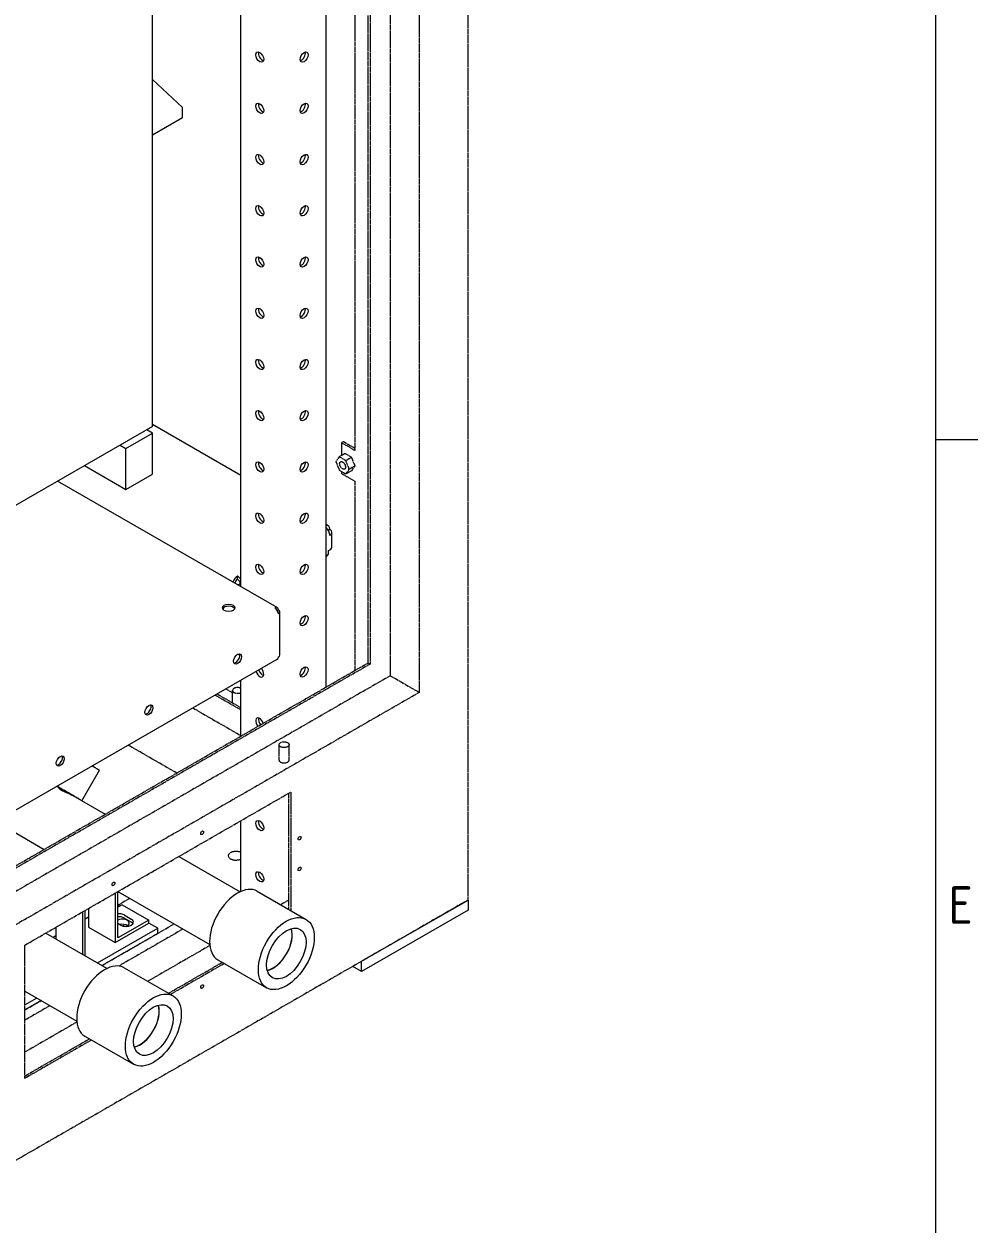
# Model space of a CAD drawing. Header units: millimetres. Extents: x 0 to 8410, y 0 to 5940.
# Drawn here: x 7483 to 8244, y 3087 to 4044 of the extents above; entities that cross this region are included whole.
import ezdxf

# ---------------------------------------------------------------- set-up
doc = ezdxf.new("R2010")
doc.units = ezdxf.units.MM
doc.header["$LTSCALE"] = 10
doc.linetypes.add('DOUBLE_DASH_CHAIN', pattern=[1.2403, 0.6614, -0.0827, 0.1654, -0.0827, 0.1654, -0.0827])
doc.layers.get('0').update_dxf_attribs({"color": 3, "lineweight": 5, "true_color": 0x00ff00})
doc.layers.add('가시적인 것(ISO)', color=3, linetype='Continuous', lineweight=5, true_color=0x00ff00)
doc.layers.add('참조(ISO)', color=6, linetype='DOUBLE_DASH_CHAIN', lineweight=5, true_color=0xff00ff)
doc.layers.add('경계(ISO)', color=7, linetype='Continuous', lineweight=5)
doc.styles.add('문자 텍스트_PSTEK_POSCO', font='isocp.shx')

# ---------------------------------------------------------------- blocks, each defined once
blk = doc.blocks.new('경계 Default Border')
at = {"layer": '경계(ISO)'}
blk.add_line((821, 371.25), (824.4, 371.25), dxfattribs=at)
at = {"layer": '경계(ISO)', "flags": 128}
blk.add_lwpolyline([(20, 20), (20, 574), (821, 574), (821, 20), (20, 20)], dxfattribs=at)
at = {"layer": '경계(ISO)', "color": 2, "true_color": 0xffff00, "insert": (822.045, 332.596), "char_height": 3, "attachment_point": 7, "style": '문자 텍스트_PSTEK_POSCO'}
blk.add_mtext('E', dxfattribs=at)

msp = doc.modelspace()

# ---------------------------------------------------------------- linework, layer by layer
at = {"layer": '가시적인 것(ISO)'}
for p, q in [((7724.05, 3514.94), (7724.05, 4939.46)), ((7655.82, 3595.15), (7655.82, 4542.18)), ((7585.45, 3722.82), (7585.45, 4138.13)), ((7585.45, 3999.67), (7609.5, 3977.42)), ((7609.5, 3969.24), (7609.5, 3977.42)), ((7585.45, 3955.4), (7609.5, 3969.24)), ((7655.82, 3683.78), (7585.45, 3724.3)), ((7585.45, 3722.82), (7403.36, 3617.96)), ((7564.24, 3705.31), (7585.45, 3717.53)), ((7585.45, 3717.53), (7580.86, 3720.17)), ((7585.45, 3684.82), (7585.45, 3717.53)), ((7559.64, 3707.96), (7564.24, 3705.31)), ((7564.24, 3672.61), (7564.24, 3705.31)), ((7531.25, 3691.61), (7564.24, 3672.61)), ((7685.03, 3578.33), (7509.79, 3679.25)), ((7564.24, 3672.61), (7585.45, 3684.82)), ((7725.63, 3643.58), (7724.05, 3644.49)), ((7725.64, 3640.12), (7726.88, 3640.83)), ((7728.63, 3626.94), (7728.63, 3638.38)), ((7724.05, 3618.78), (7725.82, 3620.82)), ((7725.82, 3623.88), (7726.88, 3624.5)), ((7725.82, 3620.82), (7725.82, 3623.88)), ((7653.34, 3600.93), (7653.34, 3603.38)), ((7655.82, 3597.05), (7655.46, 3597.26)), ((7685.04, 3576.02), (7685.86, 3576.5)), ((7687.04, 3540.53), (7687.04, 3574.87)), ((7408.85, 3378.02), (7685.03, 3537.06)), ((7653.62, 3541.17), (7655.09, 3540.32)), ((7655.82, 3475.65), (7655.82, 3520.24)), ((7529.13, 3424.26), (7543.12, 3448.49)), ((7509.13, 3435.77), (7512.06, 3434.08)), ((7521.88, 3428.43), (7547.85, 3413.48)), ((7460.44, 3407.73), (7499.15, 3385.43)), ((7655.82, 3351.71), (7655.82, 3408.15)), ((7606.46, 3379.72), (7655.42, 3351.53)), ((7557.76, 3351.68), (7631.17, 3309.41)), ((7557.88, 3314.76), (7557.88, 3351.62)), ((7669.06, 3351.98), (7707.95, 3329.59)), ((7555.76, 3350.53), (7555.76, 3311.09)), ((7752.33, 3296.13), (7837.18, 3345)), ((7837.18, 3345), (7837.18, 3336.82)), ((7529.59, 3335.46), (7529.59, 3301.83)), ((7531.71, 3300.61), (7531.71, 3336.68)), ((7534.54, 3338.31), (7534.54, 3323.31)), ((7561.41, 3341.23), (7557.88, 3339.2)), ((7559.28, 3340.01), (7557.88, 3340.81)), ((7561.41, 3341.23), (7582.63, 3329.02)), ((7562.83, 3333.09), (7568.48, 3329.83)), ((7837.18, 3336.82), (7752.33, 3287.96)), ((7508.38, 3323.25), (7508.38, 3314.04)), ((7534.54, 3331.45), (7531.71, 3329.82)), ((7534.54, 3323.31), (7555.76, 3311.09)), ((7541.7, 3294.85), (7589.7, 3322.49)), ((7555.76, 3311.09), (7582.63, 3326.56)), ((7582.63, 3329.02), (7557.88, 3314.76)), ((7560, 3324.94), (7557.88, 3326.17)), ((7568.48, 3327.38), (7562.83, 3330.64)), ((7582.63, 3326.56), (7582.63, 3329.02)), ((7589.7, 3322.49), (7582.63, 3326.56)), ((7589.7, 3318.4), (7589.7, 3322.49)), ((7500.39, 3318.65), (7549.36, 3290.45)), ((7508.38, 3316.38), (7506.35, 3315.21)), ((7589.7, 3318.4), (7545.25, 3292.81)), ((7637.62, 3297.39), (7676.51, 3274.99)), ((7752.33, 3287.96), (7752.33, 3296.13)), ((7562.99, 3290.91), (7601.88, 3268.51)), ((7752.33, 3287.96), (7745.23, 3292.04)), ((7483.63, 3272.21), (7525.1, 3248.33)), ((7483.63, 3261.41), (7493.01, 3266.81)), ((7496.56, 3264.77), (7483.63, 3257.32)), ((7531.55, 3236.31), (7570.44, 3213.91))]:
    msp.add_line(p, q, dxfattribs=at)
for centre, major_axis, ratio in [((7671.01, 4017.53), (-2.25, 3.9), 0.578093), ((7706.37, 4017.53), (-2.25, -3.9), 0.578093), ((7671.01, 3976.65), (-2.25, 3.9), 0.578093), ((7706.37, 3976.65), (-2.25, -3.9), 0.578093), ((7671.01, 3935.78), (-2.25, 3.9), 0.578093), ((7706.37, 3935.78), (-2.25, -3.9), 0.578093), ((7671.01, 3894.9), (-2.25, 3.9), 0.578093), ((7706.37, 3894.9), (-2.25, -3.9), 0.578093), ((7671.01, 3854.02), (-2.25, 3.9), 0.578093), ((7706.37, 3854.02), (-2.25, -3.9), 0.578093), ((7671.01, 3813.14), (-2.25, 3.9), 0.578093), ((7706.37, 3813.14), (-2.25, -3.9), 0.578093), ((7671.01, 3772.27), (-2.25, 3.9), 0.578093), ((7706.37, 3772.27), (-2.25, -3.9), 0.578093), ((7671.01, 3731.39), (-2.25, 3.9), 0.578093), ((7706.37, 3731.39), (-2.25, -3.9), 0.578093), ((7671.01, 3690.51), (-2.25, 3.9), 0.578093), ((7706.37, 3690.51), (-2.25, -3.9), 0.578093), ((7671.01, 3649.63), (-2.25, 3.9), 0.578093), ((7706.37, 3649.63), (-2.25, -3.9), 0.578093), ((7671.01, 3608.76), (-2.25, 3.9), 0.578093), ((7706.37, 3608.76), (-2.25, -3.9), 0.578093), ((7646.27, 3578.14), (-5, 0), 0.575862), ((7706.37, 3567.88), (-2.25, -3.9), 0.578093), ((7653.34, 3537.34), (-2.25, -3.9), 0.578093), ((7706.37, 3527), (-2.25, -3.9), 0.578093), ((7582.63, 3496.62), (-2.25, -3.9), 0.578093), ((7511.92, 3455.9), (-2.25, -3.9), 0.578093), ((7671.01, 3404.37), (-2.25, 3.9), 0.578093), ((7671.01, 3363.49), (-2.25, 3.9), 0.578093), ((7692.23, 3302.29), (15.72, 27.3), 0.578093), ((7692.23, 3302.29), (-11.11, -19.29), 0.578093), ((7586.16, 3241.21), (-15.72, -27.3), 0.578093), ((7586.16, 3241.21), (-11.11, -19.29), 0.578093)]:
    msp.add_ellipse(centre, major_axis=major_axis, ratio=ratio, dxfattribs=at)
for centre, major_axis, ratio, start_param, end_param in [((7673.14, 4018.75), (2.25, -3.9), 0.578093, 3.631445, 5.793333), ((7704.25, 4018.75), (2.25, 3.9), 0.578093, 3.631445, 5.793333), ((7673.14, 3977.87), (2.25, -3.9), 0.578093, 3.631445, 5.793333), ((7704.25, 3977.87), (2.25, 3.9), 0.578093, 3.631445, 5.793333), ((7673.14, 3937), (2.25, -3.9), 0.578093, 3.631445, 5.793333), ((7704.25, 3937), (2.25, 3.9), 0.578093, 3.631445, 5.793333), ((7673.14, 3896.12), (2.25, -3.9), 0.578093, 3.631445, 5.793333), ((7704.25, 3896.12), (2.25, 3.9), 0.578093, 3.631445, 5.793333), ((7673.14, 3855.24), (2.25, -3.9), 0.578093, 3.631445, 5.793333), ((7704.25, 3855.24), (2.25, 3.9), 0.578093, 3.631445, 5.793333), ((7673.14, 3814.37), (2.25, -3.9), 0.578093, 3.631445, 5.793333), ((7704.25, 3814.37), (2.25, 3.9), 0.578093, 3.631445, 5.793333), ((7673.14, 3773.49), (2.25, -3.9), 0.578093, 3.631445, 5.793333), ((7704.25, 3773.49), (2.25, 3.9), 0.578093, 3.631445, 5.793333), ((7673.14, 3732.61), (2.25, -3.9), 0.578093, 3.631445, 5.793333), ((7704.25, 3732.61), (2.25, 3.9), 0.578093, 3.631445, 5.793333), ((7673.14, 3691.73), (2.25, -3.9), 0.578093, 3.631445, 5.793333), ((7704.25, 3691.73), (2.25, 3.9), 0.578093, 3.631445, 5.793333), ((7673.14, 3650.86), (2.25, -3.9), 0.578093, 3.631445, 5.793333), ((7704.25, 3650.86), (2.25, 3.9), 0.578093, 3.631445, 5.793333), ((7722.63, 3638.38), (2.99, 5.2), 0.578093, 5.495853, 6.726813), ((7722.63, 3638.38), (2.99, -5.2), 0.578093, 0.787332, 2.018291), ((7722.63, 3638.38), (6, 0), 0.575862, 5.497787, 7.068583), ((7722.63, 3626.94), (6, 0), 0.575862, 5.497787, 6.283185), ((7673.14, 3609.98), (2.25, -3.9), 0.578093, 3.631445, 5.793333), ((7704.25, 3609.98), (2.25, 3.9), 0.578093, 3.631445, 5.793333), ((7653.34, 3598.48), (2.99, 5.2), 0.578093, 0.783464, 1.847728), ((7653.34, 3598.48), (-1.5, -2.6), 0.578093, 3.925057, 5.290941), ((7653.34, 3598.48), (-2.99, 5.2), 0.578093, 4.873871, 5.499721), ((7653.34, 3598.48), (-1.5, 2.6), 0.578093, 3.928925, 5.499721), ((7653.34, 3598.48), (3, 0), 0.575862, 4.611375, 5.497787), ((7653.34, 3598.48), (6, 0), 0.575862, 5.099973, 5.139468), ((7646.27, 3576.5), (5, 0), 0.575862, 0.287899, 2.853693), ((7683.04, 3574.87), (2, 3.47), 0.578093, 5.495853, 7.06665), ((7683.04, 3574.87), (2, -3.47), 0.578093, 0.787332, 2.358128), ((7683.04, 3574.87), (4, 0), 0.575862, 5.497787, 7.068583), ((7704.25, 3569.1), (2.25, 3.9), 0.578093, 3.631445, 5.793333), ((7651.92, 3538.15), (-2.25, -3.9), 0.578093, 0.319049, 2.822544), ((7683.04, 3540.53), (2, -3.47), 0.578093, 0.001934, 0.787332), ((7683.04, 3540.53), (4, 0), 0.575862, 5.497787, 6.283185), ((7671.01, 3527), (2.25, -3.9), 0.578093, 4.318936, 8.247435), ((7673.14, 3528.22), (2.25, -3.9), 0.578093, 4.318936, 5.793333), ((7704.25, 3528.22), (2.25, 3.9), 0.578093, 3.631445, 5.793333), ((7581.21, 3497.43), (-2.25, -3.9), 0.578093, 0.319049, 2.822544), ((7671.01, 3486.12), (-2.25, 3.9), 0.578093, 4.37426, 8.192111), ((7673.14, 3487.35), (2.25, -3.9), 0.578093, 3.631445, 5.050518), ((7510.5, 3456.71), (-2.25, -3.9), 0.578093, 0.319049, 2.822544), ((7530.99, 3455.49), (12.12, -7), 0.001578, 0, 1.034713), ((7516.99, 3431.24), (-12.12, 7), 0.001578, 3.759661, 5.416024), ((7516.99, 3431.24), (-6.01, 3.47), 0.001578, 3.761367, 6.899576), ((7516.99, 3431.24), (-6.01, 3.47), 0.001578, 0.616391, 2.402979), ((7516.99, 3431.24), (12.12, -7), 0.001578, 4.334488, 5.070359), ((7673.14, 3405.59), (2.25, -3.9), 0.578093, 3.631445, 5.793333), ((7673.14, 3364.71), (2.25, -3.9), 0.578093, 3.631445, 5.793333), ((7653.34, 3324.69), (-15.72, -27.3), 0.578093, 3.141593, 6.283185), ((7558.58, 3330.64), (6, 0), 0.575862, 0.785398, 1.688922), ((7558.58, 3328.19), (-6, 0), 0.575862, 3.926991, 4.830515), ((7561.41, 3326.56), (5.5, 0), 0.575862, 5.304225, 8.552161), ((7561.41, 3322.48), (-5.5, 0), 0.575862, 3.843029, 5.119561), ((7564.24, 3327.39), (6, 0), 0.575862, 3.926991, 7.068583), ((7564.24, 3324.93), (6, 0), 0.575862, 0.362832, 0.785398), ((7681.56, 3308.43), (10.87, 18.88), 0.578093, 3.626609, 5.798169), ((7681.56, 3308.43), (-10.79, -18.74), 0.578093, 0.480366, 2.661227), ((7547.27, 3263.61), (-15.72, -27.3), 0.578093, 3.141593, 6.283185), ((7575.49, 3247.35), (-10.79, -18.74), 0.578093, 0.480366, 2.661227), ((7575.49, 3247.35), (10.87, 18.88), 0.578093, 3.626609, 5.798169)]:
    msp.add_ellipse(centre, major_axis=major_axis, ratio=ratio, start_param=start_param, end_param=end_param, dxfattribs=at)
msp.add_open_spline([(7685.04, 3537.07), (7685.03, 3537.07), (7685.03, 3537.06), (7685.03, 3537.06)], degree=3, dxfattribs=at)
for points, knots in [([(7521.88, 3428.43), (7521.44, 3428.68), (7520.84, 3428.97), (7519.4, 3429.59), (7518.56, 3429.92), (7516.96, 3430.55), (7516.07, 3430.91), (7514.41, 3431.64), (7513.64, 3432.02), (7513.02, 3432.38), (7512.39, 3432.74), (7511.85, 3433.11), (7511.09, 3433.77), (7510.88, 3434.05), (7510.75, 3434.41), (7510.83, 3434.52), (7511.28, 3434.48), (7511.65, 3434.32), (7512.08, 3434.07)], [3.162855, 3.162855, 3.162855, 3.162855, 3.42131, 3.42131, 3.684458, 3.684458, 3.94767, 3.94767, 4.210882, 4.210882, 4.210882, 4.474094, 4.474094, 4.737306, 4.737306, 5.000454, 5.000454, 5.263603, 5.263603, 5.263603, 5.263603]), ([(7512.08, 3434.07), (7512.52, 3433.82), (7513.09, 3433.43), (7514.35, 3432.48), (7515.05, 3431.92), (7516, 3431.16), (7516.29, 3430.93), (7516.59, 3430.7)], [1.0527205, 1.0527205, 1.0527205, 1.0527205, 1.3158686, 1.3158686, 1.5790167, 1.5790167, 1.6870571, 1.6870571, 1.6870571, 1.6870571])]:
    msp.add_open_spline(points, degree=3, knots=knots, dxfattribs=at)
at = {"layer": '참조(ISO)', "ltscale": 0.362556}
msp.add_line((7837.18, 3345), (7837.18, 5061.84), dxfattribs=at)
at = {"layer": '참조(ISO)', "ltscale": 0.362815}
msp.add_line((7798.29, 4982.22), (7798.29, 3510.64), dxfattribs=at)
at = {"layer": '참조(ISO)', "ltscale": 0.362595}
msp.add_line((7775.17, 4968.9), (7775.17, 3523.95), dxfattribs=at)
at = {"layer": '참조(ISO)', "ltscale": 0.362036}
msp.add_line((7757.49, 3534.2), (7757.49, 4290.44), dxfattribs=at)
at = {"layer": '참조(ISO)', "ltscale": 0.362933}
msp.add_line((7759.12, 4291.38), (7759.12, 3533.27), dxfattribs=at)
at = {"layer": '참조(ISO)', "ltscale": 0.363592}
msp.add_line((7746.89, 4286.21), (7746.89, 3703.68), dxfattribs=at)
at = {"layer": '참조(ISO)', "ltscale": 0.072907}
for p, q in [((7737.91, 3710.73), (7736.28, 3709.79)), ((7757.49, 3534.2), (7759.12, 3533.27))]:
    msp.add_line(p, q, dxfattribs=at)
at = {"layer": '참조(ISO)', "ltscale": 0.334112}
msp.add_line((7736.28, 3709.79), (7736.28, 3699.63), dxfattribs=at)
at = {"layer": '참조(ISO)', "ltscale": 0.403128}
for p, q in [((7746.89, 3703.68), (7736.28, 3709.79)), ((7736.28, 3685.27), (7746.89, 3679.16)), ((7686.46, 3456.68), (7686.46, 3468.95)), ((7694.46, 3456.68), (7694.46, 3468.95))]:
    msp.add_line(p, q, dxfattribs=at)
at = {"layer": '참조(ISO)', "ltscale": 0.341315}
msp.add_line((7737.91, 3710.73), (7746.89, 3705.56), dxfattribs=at)
at = {"layer": '참조(ISO)', "ltscale": 0.30257}
for p, q in [((7734.48, 3698.59), (7731.82, 3694.8)), ((7739.78, 3695.53), (7734.48, 3698.59)), ((7744.38, 3698.18), (7739.07, 3701.24)), ((7747.03, 3691.34), (7744.38, 3698.18)), ((7731.82, 3694.8), (7734.48, 3687.96)), ((7734.48, 3687.96), (7739.78, 3684.91)), ((7742.44, 3688.69), (7739.78, 3695.53)), ((7739.78, 3684.91), (7742.44, 3688.69)), ((7744.38, 3687.55), (7747.03, 3691.34))]:
    msp.add_line(p, q, dxfattribs=at)
at = {"layer": '참조(ISO)', "ltscale": 0.206225}
for p, q in [((7739.07, 3701.24), (7734.48, 3698.59)), ((7744.38, 3698.18), (7739.78, 3695.53)), ((7744.38, 3687.55), (7739.78, 3684.91)), ((7747.03, 3691.34), (7742.44, 3688.69))]:
    msp.add_line(p, q, dxfattribs=at)
at = {"layer": '참조(ISO)', "ltscale": 0.064181}
msp.add_line((7736.28, 3686.92), (7736.28, 3685.27), dxfattribs=at)
at = {"layer": '참조(ISO)', "ltscale": 0.363361}
msp.add_line((7746.89, 3679.16), (7746.89, 3528.09), dxfattribs=at)
at = {"layer": '참조(ISO)', "ltscale": 0.363662}
for p, q in [((7381.14, 3317.48), (7757.49, 3534.2)), ((7759.12, 3533.27), (7382.77, 3316.54))]:
    msp.add_line(p, q, dxfattribs=at)
at = {"layer": '참조(ISO)', "ltscale": 0.363759}
for p, q in [((7775.17, 3523.95), (7382.77, 3297.98)), ((7798.29, 3510.64), (7405.89, 3284.67))]:
    msp.add_line(p, q, dxfattribs=at)
at = {"layer": '참조(ISO)', "ltscale": 0.376637}
msp.add_line((7775.17, 3523.95), (7798.29, 3510.64), dxfattribs=at)
at = {"layer": '참조(ISO)', "ltscale": 0.388188}
msp.add_line((7655.82, 3496.72), (7635.39, 3508.48), dxfattribs=at)
at = {"layer": '참조(ISO)', "ltscale": 0.357281}
msp.add_line((7637.02, 3509.42), (7655.82, 3498.59), dxfattribs=at)
at = {"layer": '참조(ISO)', "ltscale": 0.30253}
msp.add_line((7644.03, 3513.45), (7649.34, 3510.4), dxfattribs=at)
at = {"layer": '참조(ISO)', "ltscale": 0.325052}
msp.add_line((7649.34, 3502.33), (7649.34, 3512.21), dxfattribs=at)
at = {"layer": '참조(ISO)', "ltscale": 0.362715}
msp.add_line((7617.65, 3498.26), (7655.82, 3476.28), dxfattribs=at)
at = {"layer": '참조(ISO)', "ltscale": 0.367878}
msp.add_line((7604.81, 3446.28), (7566.09, 3468.57), dxfattribs=at)
at = {"layer": '참조(ISO)', "ltscale": 0.36101}
msp.add_line((7483.63, 3308.99), (7695.76, 3431.15), dxfattribs=at)
at = {"layer": '참조(ISO)', "ltscale": 0.365581}
msp.add_line((7694.14, 3337.54), (7694.14, 3430.22), dxfattribs=at)
at = {"layer": '참조(ISO)', "ltscale": 0.358625}
msp.add_line((7695.76, 3431.15), (7695.76, 3336.6), dxfattribs=at)
at = {"layer": '참조(ISO)', "ltscale": 0.361594}
msp.add_line((7837.18, 3345), (7405.89, 3096.63), dxfattribs=at)
at = {"layer": '참조(ISO)', "ltscale": 0.356483}
msp.add_line((7567.27, 3346.21), (7557.89, 3340.81), dxfattribs=at)
at = {"layer": '참조(ISO)', "ltscale": 0.364783}
msp.add_line((7694.14, 3344.91), (7687.74, 3341.23), dxfattribs=at)
at = {"layer": '참조(ISO)', "ltscale": 0.363424}
msp.add_line((7545.25, 3292.81), (7602.63, 3325.85), dxfattribs=at)
at = {"layer": '참조(ISO)', "ltscale": 0.364495}
msp.add_line((7609.72, 3321.76), (7558.58, 3292.31), dxfattribs=at)
at = {"layer": '참조(ISO)', "ltscale": 0.361425}
msp.add_line((7483.63, 3202.71), (7483.63, 3308.99), dxfattribs=at)
at = {"layer": '참조(ISO)', "ltscale": 0.353261}
msp.add_line((7631.24, 3308.69), (7581.67, 3280.15), dxfattribs=at)
at = {"layer": '참조(ISO)', "ltscale": 0.376657}
for p, q in [((7598.26, 3270.6), (7641.2, 3295.33)), ((7642.83, 3294.39), (7599.88, 3269.66))]:
    msp.add_line(p, q, dxfattribs=at)
at = {"layer": '참조(ISO)', "ltscale": 0.368535}
msp.add_line((7483.63, 3257.32), (7496.56, 3264.77), dxfattribs=at)
at = {"layer": '참조(ISO)', "ltscale": 0.380587}
msp.add_line((7503.66, 3260.68), (7483.63, 3249.15), dxfattribs=at)
at = {"layer": '참조(ISO)', "ltscale": 0.364398}
msp.add_line((7525.18, 3247.61), (7483.63, 3223.69), dxfattribs=at)
at = {"layer": '참조(ISO)', "ltscale": 0.367042}
msp.add_line((7483.63, 3204.59), (7535.14, 3234.25), dxfattribs=at)
at = {"layer": '참조(ISO)', "ltscale": 0.356359}
msp.add_line((7536.76, 3233.31), (7483.63, 3202.71), dxfattribs=at)
at = {"layer": '참조(ISO)', "ltscale": 0.336728}
msp.add_ellipse((7737.13, 3691.75), major_axis=(-1.66, 2.88), ratio=0.578093, dxfattribs=at)
at = {"layer": '참조(ISO)', "ltscale": 0.3614}
msp.add_ellipse((7653.34, 3512.21), major_axis=(-4, 0), ratio=0.575862, start_param=4.041962, end_param=8.524408, dxfattribs=at)
at = {"layer": '참조(ISO)', "ltscale": 0.337724}
msp.add_ellipse((7690.46, 3468.95), major_axis=(-4, 0), ratio=0.575862, dxfattribs=at)
msp.add_ellipse((7690.46, 3456.68), major_axis=(4, 0), ratio=0.575862, start_param=3.141593, end_param=6.283185, dxfattribs=at)
at = {"layer": '참조(ISO)', "ltscale": 0.410588}
for centre in [(7625.05, 3398.61), (7702.83, 3394.35), (7702.83, 3369.82), (7554.34, 3357.89), (7625.05, 3275.98)]:
    msp.add_ellipse(centre, major_axis=(-0.81, -1.4), ratio=0.578093, dxfattribs=at)
at = {"layer": '참조(ISO)', "ltscale": 0.367374}
msp.add_ellipse((7651.92, 3380.3), major_axis=(-6, 0), ratio=0.575862, start_param=4.004915, end_param=8.561455, dxfattribs=at)
at = {"layer": '참조(ISO)', "ltscale": 0.07694}
msp.add_ellipse((7561.41, 3322.48), major_axis=(3.32, 0), ratio=0.575862, start_param=0.885457, end_param=1.61572, dxfattribs=at)

# ---------------------------------------------------------------- block references
at = {"xscale": 10, "yscale": 10, "zscale": 10}
msp.add_blockref('경계 Default Border', (0, 0), dxfattribs=at)

doc.saveas('drawing.dxf')
